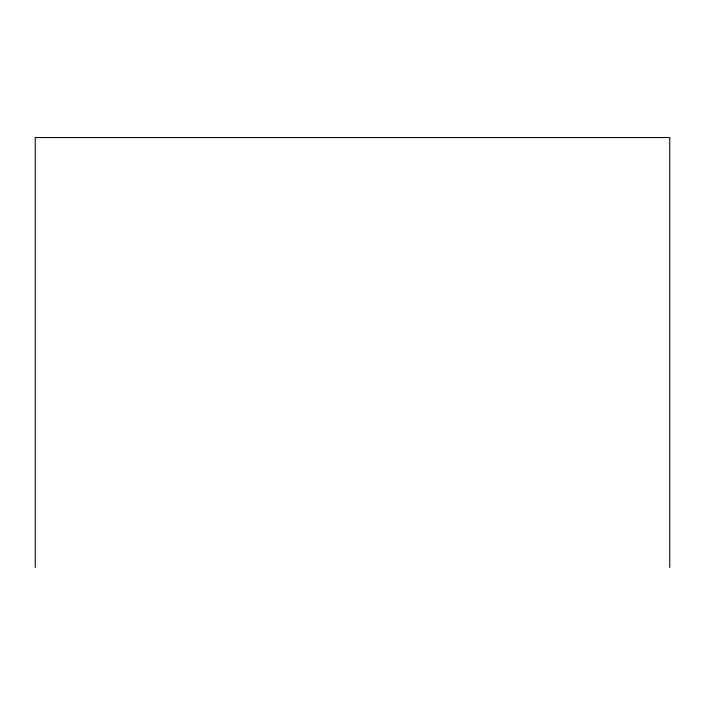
<?xml version="1.0" encoding="UTF-8"?>
<svg xmlns="http://www.w3.org/2000/svg" width="705" height="705" viewBox="0 0 705 705"><rect width="100%" height="100%" fill="white"/><g stroke="black" fill="none" stroke-linecap="round" stroke-linejoin="round"><path stroke-width="1.06" d="M669.75 567.428L669.75 137.572L35.25 137.572L35.25 567.428"/></g></svg>
